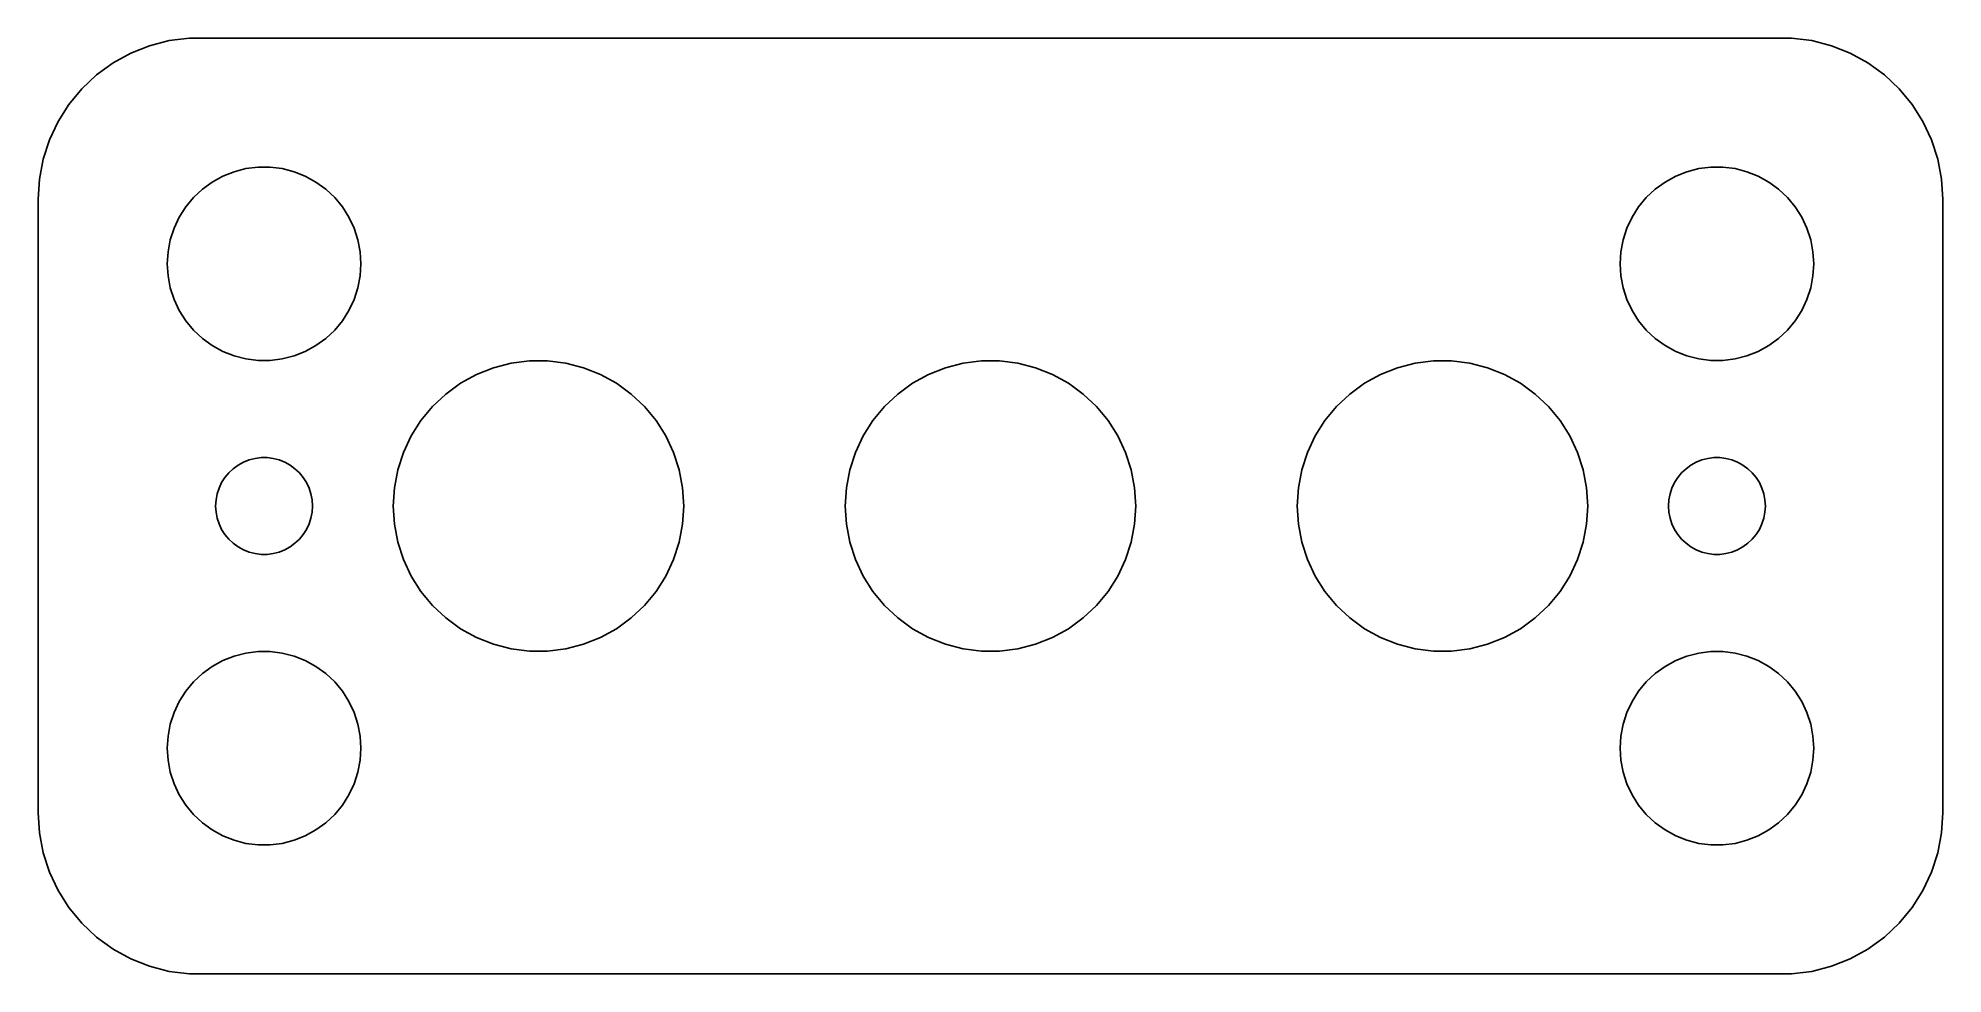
# Model space of a CAD drawing. Header units: metres. Extents: x -29.5 to 29.5, y -14.5 to 14.5.
import ezdxf

# ---------------------------------------------------------------- set-up
doc = ezdxf.new("R2010")
doc.units = ezdxf.units.M

msp = doc.modelspace()

# ---------------------------------------------------------------- linework, layer by layer
for p, q in [((-26.0451, 14.2553), (-26.6289, 14.0241)), ((-25.4369, 14.4114), (-26.0451, 14.2553)), ((-24.8139, 14.4901), (-25.4369, 14.4114)), ((24.8139, 14.4901), (-24.8139, 14.4901)), ((25.4369, 14.4114), (24.8139, 14.4901)), ((26.0451, 14.2553), (25.4369, 14.4114)), ((26.6289, 14.0241), (26.0451, 14.2553)), ((-27.1791, 13.7216), (-27.6871, 13.3526)), ((-26.6289, 14.0241), (-27.1791, 13.7216)), ((27.1791, 13.7216), (26.6289, 14.0241)), ((27.6871, 13.3526), (27.1791, 13.7216)), ((-27.6871, 13.3526), (-28.1448, 12.9227)), ((28.1448, 12.9227), (27.6871, 13.3526)), ((-28.5451, 12.4389), (-28.8815, 11.9088)), ((-28.1448, 12.9227), (-28.5451, 12.4389)), ((28.5451, 12.4389), (28.1448, 12.9227)), ((28.8815, 11.9088), (28.5451, 12.4389)), ((-28.8815, 11.9088), (-29.1489, 11.3406)), ((29.1489, 11.3406), (28.8815, 11.9088)), ((-29.1489, 11.3406), (-29.3429, 10.7434)), ((29.3429, 10.7434), (29.1489, 11.3406)), ((-29.3429, 10.7434), (-29.4606, 10.1267)), ((29.4606, 10.1267), (29.3429, 10.7434)), ((-29.4606, 10.1267), (-29.5, 9.5)), ((-24.4123, 9.81154), (-24.1075, 10.033)), ((-24.1075, 10.033), (-23.7773, 10.2145)), ((-23.7773, 10.2145), (-23.427, 10.3532)), ((-23.427, 10.3532), (-23.0621, 10.4469)), ((-23.0621, 10.4469), (-22.6884, 10.4941)), ((-22.6884, 10.4941), (-22.3116, 10.4941)), ((-22.3116, 10.4941), (-21.9379, 10.4469)), ((-21.9379, 10.4469), (-21.5729, 10.3532)), ((-21.5729, 10.3532), (-21.2227, 10.2145)), ((-21.2227, 10.2145), (-20.8925, 10.033)), ((-20.8925, 10.033), (-20.5877, 9.81154)), ((20.5877, 9.81154), (20.8925, 10.033)), ((20.8925, 10.033), (21.2227, 10.2145)), ((21.2227, 10.2145), (21.5729, 10.3532)), ((21.5729, 10.3532), (21.9379, 10.4469)), ((21.9379, 10.4469), (22.3116, 10.4941)), ((22.3116, 10.4941), (22.6884, 10.4941)), ((22.6884, 10.4941), (23.0621, 10.4469)), ((23.0621, 10.4469), (23.427, 10.3532)), ((23.427, 10.3532), (23.7773, 10.2145)), ((23.7773, 10.2145), (24.1075, 10.033)), ((24.1075, 10.033), (24.4123, 9.81154)), ((29.5, 9.5), (29.4606, 10.1267)), ((-29.5, 9.5), (-29.5, -9.5)), ((-24.927, 9.26335), (-24.6869, 9.55363)), ((-24.6869, 9.55363), (-24.4123, 9.81154)), ((-20.5877, 9.81154), (-20.3131, 9.55363)), ((-20.3131, 9.55363), (-20.0729, 9.26335)), ((20.0729, 9.26335), (20.3131, 9.55363)), ((20.3131, 9.55363), (20.5877, 9.81154)), ((24.4123, 9.81154), (24.6869, 9.55363)), ((24.6869, 9.55363), (24.927, 9.26335)), ((29.5, -9.5), (29.5, 9.5)), ((-25.2893, 8.60437), (-25.1289, 8.94525)), ((-25.1289, 8.94525), (-24.927, 9.26335)), ((-20.0729, 9.26335), (-19.8711, 8.94525)), ((-19.8711, 8.94525), (-19.7107, 8.60437)), ((19.7107, 8.60437), (19.8711, 8.94525)), ((19.8711, 8.94525), (20.0729, 9.26335)), ((24.927, 9.26335), (25.1289, 8.94525)), ((25.1289, 8.94525), (25.2893, 8.60437)), ((-25.4057, 8.24606), (-25.2893, 8.60437)), ((-19.7107, 8.60437), (-19.5942, 8.24606)), ((19.5942, 8.24606), (19.7107, 8.60437)), ((25.2893, 8.60437), (25.4057, 8.24606)), ((-25.5, 7.5), (-25.4763, 7.87599)), ((-25.4763, 7.87599), (-25.4057, 8.24606)), ((-19.5942, 8.24606), (-19.5237, 7.87599)), ((-19.5237, 7.87599), (-19.5, 7.5)), ((19.5, 7.5), (19.5237, 7.87599)), ((19.5237, 7.87599), (19.5942, 8.24606)), ((25.4057, 8.24606), (25.4763, 7.87599)), ((25.4763, 7.87599), (25.5, 7.5)), ((-25.4763, 7.12399), (-25.5, 7.5)), ((-25.4057, 6.75392), (-25.4763, 7.12399)), ((-19.5237, 7.12399), (-19.5942, 6.75392)), ((-19.5, 7.5), (-19.5237, 7.12399)), ((19.5237, 7.12399), (19.5, 7.5)), ((19.5942, 6.75392), (19.5237, 7.12399)), ((25.4763, 7.12399), (25.4057, 6.75392)), ((25.5, 7.5), (25.4763, 7.12399)), ((-25.2893, 6.39561), (-25.4057, 6.75392)), ((-19.5942, 6.75392), (-19.7107, 6.39561)), ((19.7107, 6.39561), (19.5942, 6.75392)), ((25.4057, 6.75392), (25.2893, 6.39561)), ((-25.1289, 6.05473), (-25.2893, 6.39561)), ((-24.927, 5.73663), (-25.1289, 6.05473)), ((-19.8711, 6.05473), (-20.0729, 5.73663)), ((-19.7107, 6.39561), (-19.8711, 6.05473)), ((19.8711, 6.05473), (19.7107, 6.39561)), ((20.0729, 5.73663), (19.8711, 6.05473)), ((25.1289, 6.05473), (24.927, 5.73663)), ((25.2893, 6.39561), (25.1289, 6.05473)), ((-24.6869, 5.44635), (-24.927, 5.73663)), ((-24.4123, 5.18845), (-24.6869, 5.44635)), ((-20.3131, 5.44635), (-20.5877, 5.18845)), ((-20.0729, 5.73663), (-20.3131, 5.44635)), ((20.3131, 5.44635), (20.0729, 5.73663)), ((20.5877, 5.18845), (20.3131, 5.44635)), ((24.6869, 5.44635), (24.4123, 5.18845)), ((24.927, 5.73663), (24.6869, 5.44635)), ((-24.1075, 4.96701), (-24.4123, 5.18845)), ((-23.7773, 4.78551), (-24.1075, 4.96701)), ((-23.427, 4.64682), (-23.7773, 4.78551)), ((-21.2227, 4.78551), (-21.5729, 4.64682)), ((-20.8925, 4.96701), (-21.2227, 4.78551)), ((-20.5877, 5.18845), (-20.8925, 4.96701)), ((20.8925, 4.96701), (20.5877, 5.18845)), ((21.2227, 4.78551), (20.8925, 4.96701)), ((21.5729, 4.64682), (21.2227, 4.78551)), ((23.7773, 4.78551), (23.427, 4.64682)), ((24.1075, 4.96701), (23.7773, 4.78551)), ((24.4123, 5.18845), (24.1075, 4.96701)), ((-23.0621, 4.55313), (-23.427, 4.64682)), ((-22.6884, 4.50591), (-23.0621, 4.55313)), ((-22.3116, 4.50591), (-22.6884, 4.50591)), ((-21.9379, 4.55313), (-22.3116, 4.50591)), ((-21.5729, 4.64682), (-21.9379, 4.55313)), ((-15.916, 4.07172), (-15.3906, 4.27974)), ((-15.3906, 4.27974), (-14.8432, 4.42029)), ((-14.8432, 4.42029), (-14.2825, 4.49112)), ((-14.2825, 4.49112), (-13.7174, 4.49112)), ((-13.7174, 4.49112), (-13.1568, 4.42029)), ((-13.1568, 4.42029), (-12.6094, 4.27974)), ((-12.6094, 4.27974), (-12.084, 4.07172)), ((-1.916, 4.07172), (-1.39056, 4.27974)), ((-1.39056, 4.27974), (-0.843201, 4.42029)), ((-0.843201, 4.42029), (-0.282547, 4.49112)), ((-0.282547, 4.49112), (0.282547, 4.49112)), ((0.282547, 4.49112), (0.843201, 4.42029)), ((0.843201, 4.42029), (1.39056, 4.27974)), ((1.39056, 4.27974), (1.916, 4.07172)), ((12.084, 4.07172), (12.6094, 4.27974)), ((12.6094, 4.27974), (13.1568, 4.42029)), ((13.1568, 4.42029), (13.7174, 4.49112)), ((13.7174, 4.49112), (14.2825, 4.49112)), ((14.2825, 4.49112), (14.8432, 4.42029)), ((14.8432, 4.42029), (15.3906, 4.27974)), ((15.3906, 4.27974), (15.916, 4.07172)), ((21.9379, 4.55313), (21.5729, 4.64682)), ((22.3116, 4.50591), (21.9379, 4.55313)), ((22.6884, 4.50591), (22.3116, 4.50591)), ((23.0621, 4.55313), (22.6884, 4.50591)), ((23.427, 4.64682), (23.0621, 4.55313)), ((-16.8684, 3.4673), (-16.4112, 3.79947)), ((-16.4112, 3.79947), (-15.916, 4.07172)), ((-12.084, 4.07172), (-11.5888, 3.79947)), ((-11.5888, 3.79947), (-11.1316, 3.4673)), ((-2.86839, 3.4673), (-2.41121, 3.79947)), ((-2.41121, 3.79947), (-1.916, 4.07172)), ((1.916, 4.07172), (2.41121, 3.79947)), ((2.41121, 3.79947), (2.86839, 3.4673)), ((11.1316, 3.4673), (11.5888, 3.79947)), ((11.5888, 3.79947), (12.084, 4.07172)), ((15.916, 4.07172), (16.4112, 3.79947)), ((16.4112, 3.79947), (16.8684, 3.4673)), ((-17.6406, 2.64502), (-17.2803, 3.08046)), ((-17.2803, 3.08046), (-16.8684, 3.4673)), ((-11.1316, 3.4673), (-10.7196, 3.08046)), ((-10.7196, 3.08046), (-10.3594, 2.64502)), ((-3.64056, 2.64502), (-3.28035, 3.08046)), ((-3.28035, 3.08046), (-2.86839, 3.4673)), ((2.86839, 3.4673), (3.28035, 3.08046)), ((3.28035, 3.08046), (3.64056, 2.64502)), ((10.3594, 2.64502), (10.7196, 3.08046)), ((10.7196, 3.08046), (11.1316, 3.4673)), ((16.8684, 3.4673), (17.2803, 3.08046)), ((17.2803, 3.08046), (17.6406, 2.64502)), ((-17.9434, 2.16788), (-17.6406, 2.64502)), ((-10.3594, 2.64502), (-10.0566, 2.16788)), ((-3.94337, 2.16788), (-3.64056, 2.64502)), ((3.64056, 2.64502), (3.94337, 2.16788)), ((10.0566, 2.16788), (10.3594, 2.64502)), ((17.6406, 2.64502), (17.9434, 2.16788)), ((-18.184, 1.65656), (-17.9434, 2.16788)), ((-10.0566, 2.16788), (-9.81599, 1.65656)), ((-4.18399, 1.65656), (-3.94337, 2.16788)), ((3.94337, 2.16788), (4.18399, 1.65656)), ((9.81599, 1.65656), (10.0566, 2.16788)), ((17.9434, 2.16788), (18.184, 1.65656)), ((-23.4561, 1.15576), (-23.3037, 1.26648)), ((-23.3037, 1.26648), (-23.1387, 1.35724)), ((-23.1387, 1.35724), (-22.9635, 1.42657)), ((-22.9635, 1.42657), (-22.7811, 1.47342)), ((-22.7811, 1.47342), (-22.5942, 1.49704)), ((-22.5942, 1.49704), (-22.4058, 1.49704)), ((-22.4058, 1.49704), (-22.2189, 1.47342)), ((-22.2189, 1.47342), (-22.0365, 1.42657)), ((-22.0365, 1.42657), (-21.8613, 1.35724)), ((-21.8613, 1.35724), (-21.6963, 1.26648)), ((-21.6963, 1.26648), (-21.5439, 1.15576)), ((-18.3586, 1.11909), (-18.184, 1.65656)), ((-9.81599, 1.65656), (-9.64137, 1.11909)), ((-4.35861, 1.11909), (-4.18399, 1.65656)), ((4.18399, 1.65656), (4.35861, 1.11909)), ((9.64137, 1.11909), (9.81599, 1.65656)), ((18.184, 1.65656), (18.3586, 1.11909)), ((21.5439, 1.15576), (21.6963, 1.26648)), ((21.6963, 1.26648), (21.8613, 1.35724)), ((21.8613, 1.35724), (22.0365, 1.42657)), ((22.0365, 1.42657), (22.2189, 1.47342)), ((22.2189, 1.47342), (22.4058, 1.49704)), ((22.4058, 1.49704), (22.5942, 1.49704)), ((22.5942, 1.49704), (22.7811, 1.47342)), ((22.7811, 1.47342), (22.9635, 1.42657)), ((22.9635, 1.42657), (23.1387, 1.35724)), ((23.1387, 1.35724), (23.3037, 1.26648)), ((23.3037, 1.26648), (23.4561, 1.15576)), ((-23.8947, 0.552185), (-23.8145, 0.722626)), ((-23.8145, 0.722626), (-23.7135, 0.881668)), ((-23.7135, 0.881668), (-23.5934, 1.02681)), ((-23.5934, 1.02681), (-23.4561, 1.15576)), ((-21.5439, 1.15576), (-21.4065, 1.02681)), ((-21.4065, 1.02681), (-21.2865, 0.881668)), ((-21.2865, 0.881668), (-21.1855, 0.722626)), ((-21.1855, 0.722626), (-21.1053, 0.552185)), ((-18.4645, 0.563995), (-18.3586, 1.11909)), ((-9.64137, 1.11909), (-9.53548, 0.563995)), ((-4.46451, 0.563995), (-4.35861, 1.11909)), ((4.35861, 1.11909), (4.46451, 0.563995)), ((9.53548, 0.563995), (9.64137, 1.11909)), ((18.3586, 1.11909), (18.4645, 0.563995)), ((21.1053, 0.552185), (21.1855, 0.722626)), ((21.1855, 0.722626), (21.2865, 0.881668)), ((21.2865, 0.881668), (21.4065, 1.02681)), ((21.4065, 1.02681), (21.5439, 1.15576)), ((23.4561, 1.15576), (23.5934, 1.02681)), ((23.5934, 1.02681), (23.7135, 0.881668)), ((23.7135, 0.881668), (23.8145, 0.722626)), ((23.8145, 0.722626), (23.8947, 0.552185)), ((-24, 0), (-23.9882, 0.187988)), ((-23.9882, -0.187988), (-24, 0)), ((-23.9882, 0.187988), (-23.9529, 0.373032)), ((-23.9529, 0.373032), (-23.8947, 0.552185)), ((-21.1053, 0.552185), (-21.0471, 0.373032)), ((-21.0471, 0.373032), (-21.0118, 0.187988)), ((-21.0118, 0.187988), (-21, 0)), ((-21, 0), (-21.0118, -0.187988)), ((-18.5, 0), (-18.4645, 0.563995)), ((-18.4645, -0.563995), (-18.5, 0)), ((-9.53548, 0.563995), (-9.5, 0)), ((-9.5, 0), (-9.53548, -0.563995)), ((-4.5, 0), (-4.46451, 0.563995)), ((-4.46451, -0.563995), (-4.5, 0)), ((4.46451, 0.563995), (4.5, 0)), ((4.5, 0), (4.46451, -0.563995)), ((9.5, 0), (9.53548, 0.563995)), ((9.53548, -0.563995), (9.5, 0)), ((18.4645, 0.563995), (18.5, 0)), ((18.5, 0), (18.4645, -0.563995)), ((21, 0), (21.0118, 0.187988)), ((21.0118, -0.187988), (21, 0)), ((21.0118, 0.187988), (21.0471, 0.373032)), ((21.0471, 0.373032), (21.1053, 0.552185)), ((23.8947, 0.552185), (23.9529, 0.373032)), ((23.9529, 0.373032), (23.9882, 0.187988)), ((23.9882, 0.187988), (24, 0)), ((24, 0), (23.9882, -0.187988)), ((-23.9529, -0.373032), (-23.9882, -0.187988)), ((-23.8947, -0.552185), (-23.9529, -0.373032)), ((-23.8145, -0.722626), (-23.8947, -0.552185)), ((-21.1053, -0.552185), (-21.1855, -0.722626)), ((-21.0471, -0.373032), (-21.1053, -0.552185)), ((-21.0118, -0.187988), (-21.0471, -0.373032)), ((-18.3586, -1.11909), (-18.4645, -0.563995)), ((-9.53548, -0.563995), (-9.64137, -1.11909)), ((-4.35861, -1.11909), (-4.46451, -0.563995)), ((4.46451, -0.563995), (4.35861, -1.11909)), ((9.64137, -1.11909), (9.53548, -0.563995)), ((18.4645, -0.563995), (18.3586, -1.11909)), ((21.0471, -0.373032), (21.0118, -0.187988)), ((21.1053, -0.552185), (21.0471, -0.373032)), ((21.1855, -0.722626), (21.1053, -0.552185)), ((23.8947, -0.552185), (23.8145, -0.722626)), ((23.9529, -0.373032), (23.8947, -0.552185)), ((23.9882, -0.187988), (23.9529, -0.373032)), ((-23.7135, -0.881668), (-23.8145, -0.722626)), ((-23.5934, -1.02681), (-23.7135, -0.881668)), ((-23.4561, -1.15576), (-23.5934, -1.02681)), ((-23.3037, -1.26648), (-23.4561, -1.15576)), ((-21.5439, -1.15576), (-21.6963, -1.26648)), ((-21.4065, -1.02681), (-21.5439, -1.15576)), ((-21.2865, -0.881668), (-21.4065, -1.02681)), ((-21.1855, -0.722626), (-21.2865, -0.881668)), ((-18.184, -1.65656), (-18.3586, -1.11909)), ((-9.64137, -1.11909), (-9.81599, -1.65656)), ((-4.18399, -1.65656), (-4.35861, -1.11909)), ((4.35861, -1.11909), (4.18399, -1.65656)), ((9.81599, -1.65656), (9.64137, -1.11909)), ((18.3586, -1.11909), (18.184, -1.65656)), ((21.2865, -0.881668), (21.1855, -0.722626)), ((21.4065, -1.02681), (21.2865, -0.881668)), ((21.5439, -1.15576), (21.4065, -1.02681)), ((21.6963, -1.26648), (21.5439, -1.15576)), ((23.4561, -1.15576), (23.3037, -1.26648)), ((23.5934, -1.02681), (23.4561, -1.15576)), ((23.7135, -0.881668), (23.5934, -1.02681)), ((23.8145, -0.722626), (23.7135, -0.881668)), ((-23.1387, -1.35724), (-23.3037, -1.26648)), ((-22.9635, -1.42657), (-23.1387, -1.35724)), ((-22.7811, -1.47342), (-22.9635, -1.42657)), ((-22.5942, -1.49704), (-22.7811, -1.47342)), ((-22.4058, -1.49704), (-22.5942, -1.49704)), ((-22.2189, -1.47342), (-22.4058, -1.49704)), ((-22.0365, -1.42657), (-22.2189, -1.47342)), ((-21.8613, -1.35724), (-22.0365, -1.42657)), ((-21.6963, -1.26648), (-21.8613, -1.35724)), ((-17.9434, -2.16788), (-18.184, -1.65656)), ((-9.81599, -1.65656), (-10.0566, -2.16788)), ((-3.94337, -2.16788), (-4.18399, -1.65656)), ((4.18399, -1.65656), (3.94337, -2.16788)), ((10.0566, -2.16788), (9.81599, -1.65656)), ((18.184, -1.65656), (17.9434, -2.16788)), ((21.8613, -1.35724), (21.6963, -1.26648)), ((22.0365, -1.42657), (21.8613, -1.35724)), ((22.2189, -1.47342), (22.0365, -1.42657)), ((22.4058, -1.49704), (22.2189, -1.47342)), ((22.5942, -1.49704), (22.4058, -1.49704)), ((22.7811, -1.47342), (22.5942, -1.49704)), ((22.9635, -1.42657), (22.7811, -1.47342)), ((23.1387, -1.35724), (22.9635, -1.42657)), ((23.3037, -1.26648), (23.1387, -1.35724)), ((-17.6406, -2.64502), (-17.9434, -2.16788)), ((-10.0566, -2.16788), (-10.3594, -2.64502)), ((-3.64056, -2.64502), (-3.94337, -2.16788)), ((3.94337, -2.16788), (3.64056, -2.64502)), ((10.3594, -2.64502), (10.0566, -2.16788)), ((17.9434, -2.16788), (17.6406, -2.64502)), ((-17.2803, -3.08046), (-17.6406, -2.64502)), ((-10.3594, -2.64502), (-10.7196, -3.08046)), ((-3.28035, -3.08046), (-3.64056, -2.64502)), ((3.64056, -2.64502), (3.28035, -3.08046)), ((10.7196, -3.08046), (10.3594, -2.64502)), ((17.6406, -2.64502), (17.2803, -3.08046)), ((-16.8684, -3.4673), (-17.2803, -3.08046)), ((-16.4112, -3.79947), (-16.8684, -3.4673)), ((-11.1316, -3.4673), (-11.5888, -3.79947)), ((-10.7196, -3.08046), (-11.1316, -3.4673)), ((-2.86839, -3.4673), (-3.28035, -3.08046)), ((-2.41121, -3.79947), (-2.86839, -3.4673)), ((2.86839, -3.4673), (2.41121, -3.79947)), ((3.28035, -3.08046), (2.86839, -3.4673)), ((11.1316, -3.4673), (10.7196, -3.08046)), ((11.5888, -3.79947), (11.1316, -3.4673)), ((16.8684, -3.4673), (16.4112, -3.79947)), ((17.2803, -3.08046), (16.8684, -3.4673)), ((-15.916, -4.07172), (-16.4112, -3.79947)), ((-15.3906, -4.27974), (-15.916, -4.07172)), ((-12.084, -4.07172), (-12.6094, -4.27974)), ((-11.5888, -3.79947), (-12.084, -4.07172)), ((-1.916, -4.07172), (-2.41121, -3.79947)), ((-1.39056, -4.27974), (-1.916, -4.07172)), ((1.916, -4.07172), (1.39056, -4.27974)), ((2.41121, -3.79947), (1.916, -4.07172)), ((12.084, -4.07172), (11.5888, -3.79947)), ((12.6094, -4.27974), (12.084, -4.07172)), ((15.916, -4.07172), (15.3906, -4.27974)), ((16.4112, -3.79947), (15.916, -4.07172)), ((-23.7773, -4.78551), (-23.427, -4.64682)), ((-23.427, -4.64682), (-23.0621, -4.55313)), ((-23.0621, -4.55313), (-22.6884, -4.50591)), ((-22.6884, -4.50591), (-22.3116, -4.50591)), ((-22.3116, -4.50591), (-21.9379, -4.55313)), ((-21.9379, -4.55313), (-21.5729, -4.64682)), ((-21.5729, -4.64682), (-21.2227, -4.78551)), ((-14.8432, -4.42029), (-15.3906, -4.27974)), ((-14.2825, -4.49112), (-14.8432, -4.42029)), ((-13.7174, -4.49112), (-14.2825, -4.49112)), ((-13.1568, -4.42029), (-13.7174, -4.49112)), ((-12.6094, -4.27974), (-13.1568, -4.42029)), ((-0.843201, -4.42029), (-1.39056, -4.27974)), ((-0.282547, -4.49112), (-0.843201, -4.42029)), ((0.282547, -4.49112), (-0.282547, -4.49112)), ((0.843201, -4.42029), (0.282547, -4.49112)), ((1.39056, -4.27974), (0.843201, -4.42029)), ((13.1568, -4.42029), (12.6094, -4.27974)), ((13.7174, -4.49112), (13.1568, -4.42029)), ((14.2825, -4.49112), (13.7174, -4.49112)), ((14.8432, -4.42029), (14.2825, -4.49112)), ((15.3906, -4.27974), (14.8432, -4.42029)), ((21.2227, -4.78551), (21.5729, -4.64682)), ((21.5729, -4.64682), (21.9379, -4.55313)), ((21.9379, -4.55313), (22.3116, -4.50591)), ((22.3116, -4.50591), (22.6884, -4.50591)), ((22.6884, -4.50591), (23.0621, -4.55313)), ((23.0621, -4.55313), (23.427, -4.64682)), ((23.427, -4.64682), (23.7773, -4.78551)), ((-24.6869, -5.44635), (-24.4123, -5.18845)), ((-24.4123, -5.18845), (-24.1075, -4.96701)), ((-24.1075, -4.96701), (-23.7773, -4.78551)), ((-21.2227, -4.78551), (-20.8925, -4.96701)), ((-20.8925, -4.96701), (-20.5877, -5.18845)), ((-20.5877, -5.18845), (-20.3131, -5.44635)), ((20.3131, -5.44635), (20.5877, -5.18845)), ((20.5877, -5.18845), (20.8925, -4.96701)), ((20.8925, -4.96701), (21.2227, -4.78551)), ((23.7773, -4.78551), (24.1075, -4.96701)), ((24.1075, -4.96701), (24.4123, -5.18845)), ((24.4123, -5.18845), (24.6869, -5.44635)), ((-25.1289, -6.05473), (-24.927, -5.73663)), ((-24.927, -5.73663), (-24.6869, -5.44635)), ((-20.3131, -5.44635), (-20.0729, -5.73663)), ((-20.0729, -5.73663), (-19.8711, -6.05473)), ((19.8711, -6.05473), (20.0729, -5.73663)), ((20.0729, -5.73663), (20.3131, -5.44635)), ((24.6869, -5.44635), (24.927, -5.73663)), ((24.927, -5.73663), (25.1289, -6.05473)), ((-25.4057, -6.75392), (-25.2893, -6.39561)), ((-25.2893, -6.39561), (-25.1289, -6.05473)), ((-19.8711, -6.05473), (-19.7107, -6.39561)), ((-19.7107, -6.39561), (-19.5942, -6.75392)), ((19.5942, -6.75392), (19.7107, -6.39561)), ((19.7107, -6.39561), (19.8711, -6.05473)), ((25.1289, -6.05473), (25.2893, -6.39561)), ((25.2893, -6.39561), (25.4057, -6.75392)), ((-25.4763, -7.12399), (-25.4057, -6.75392)), ((-19.5942, -6.75392), (-19.5237, -7.12399)), ((19.5237, -7.12399), (19.5942, -6.75392)), ((25.4057, -6.75392), (25.4763, -7.12399)), ((-25.5, -7.5), (-25.4763, -7.12399)), ((-25.4763, -7.87599), (-25.5, -7.5)), ((-19.5237, -7.12399), (-19.5, -7.5)), ((-19.5, -7.5), (-19.5237, -7.87599)), ((19.5, -7.5), (19.5237, -7.12399)), ((19.5237, -7.87599), (19.5, -7.5)), ((25.4763, -7.12399), (25.5, -7.5)), ((25.5, -7.5), (25.4763, -7.87599)), ((-25.4057, -8.24606), (-25.4763, -7.87599)), ((-25.2893, -8.60437), (-25.4057, -8.24606)), ((-19.5942, -8.24606), (-19.7107, -8.60437)), ((-19.5237, -7.87599), (-19.5942, -8.24606)), ((19.5942, -8.24606), (19.5237, -7.87599)), ((19.7107, -8.60437), (19.5942, -8.24606)), ((25.4057, -8.24606), (25.2893, -8.60437)), ((25.4763, -7.87599), (25.4057, -8.24606)), ((-25.1289, -8.94525), (-25.2893, -8.60437)), ((-19.7107, -8.60437), (-19.8711, -8.94525)), ((19.8711, -8.94525), (19.7107, -8.60437)), ((25.2893, -8.60437), (25.1289, -8.94525)), ((-24.927, -9.26335), (-25.1289, -8.94525)), ((-24.6869, -9.55363), (-24.927, -9.26335)), ((-20.0729, -9.26335), (-20.3131, -9.55363)), ((-19.8711, -8.94525), (-20.0729, -9.26335)), ((20.0729, -9.26335), (19.8711, -8.94525)), ((20.3131, -9.55363), (20.0729, -9.26335)), ((24.927, -9.26335), (24.6869, -9.55363)), ((25.1289, -8.94525), (24.927, -9.26335)), ((-29.5, -9.5), (-29.4606, -10.1267)), ((-24.4123, -9.81154), (-24.6869, -9.55363)), ((-24.1075, -10.033), (-24.4123, -9.81154)), ((-20.5877, -9.81154), (-20.8925, -10.033)), ((-20.3131, -9.55363), (-20.5877, -9.81154)), ((20.5877, -9.81154), (20.3131, -9.55363)), ((20.8925, -10.033), (20.5877, -9.81154)), ((24.4123, -9.81154), (24.1075, -10.033)), ((24.6869, -9.55363), (24.4123, -9.81154)), ((29.4606, -10.1267), (29.5, -9.5)), ((-29.4606, -10.1267), (-29.3429, -10.7434)), ((-23.7773, -10.2145), (-24.1075, -10.033)), ((-23.427, -10.3532), (-23.7773, -10.2145)), ((-23.0621, -10.4469), (-23.427, -10.3532)), ((-22.6884, -10.4941), (-23.0621, -10.4469)), ((-22.3116, -10.4941), (-22.6884, -10.4941)), ((-21.9379, -10.4469), (-22.3116, -10.4941)), ((-21.5729, -10.3532), (-21.9379, -10.4469)), ((-21.2227, -10.2145), (-21.5729, -10.3532)), ((-20.8925, -10.033), (-21.2227, -10.2145)), ((21.2227, -10.2145), (20.8925, -10.033)), ((21.5729, -10.3532), (21.2227, -10.2145)), ((21.9379, -10.4469), (21.5729, -10.3532)), ((22.3116, -10.4941), (21.9379, -10.4469)), ((22.6884, -10.4941), (22.3116, -10.4941)), ((23.0621, -10.4469), (22.6884, -10.4941)), ((23.427, -10.3532), (23.0621, -10.4469)), ((23.7773, -10.2145), (23.427, -10.3532)), ((24.1075, -10.033), (23.7773, -10.2145)), ((29.3429, -10.7434), (29.4606, -10.1267)), ((-29.3429, -10.7434), (-29.1489, -11.3406)), ((29.1489, -11.3406), (29.3429, -10.7434)), ((-29.1489, -11.3406), (-28.8815, -11.9088)), ((28.8815, -11.9088), (29.1489, -11.3406)), ((-28.8815, -11.9088), (-28.5451, -12.4389)), ((28.5451, -12.4389), (28.8815, -11.9088)), ((-28.5451, -12.4389), (-28.1448, -12.9227)), ((-28.1448, -12.9227), (-27.6871, -13.3526)), ((27.6871, -13.3526), (28.1448, -12.9227)), ((28.1448, -12.9227), (28.5451, -12.4389)), ((-27.6871, -13.3526), (-27.1791, -13.7216)), ((27.1791, -13.7216), (27.6871, -13.3526)), ((-27.1791, -13.7216), (-26.6289, -14.0241)), ((-26.6289, -14.0241), (-26.0451, -14.2553)), ((26.0451, -14.2553), (26.6289, -14.0241)), ((26.6289, -14.0241), (27.1791, -13.7216)), ((-26.0451, -14.2553), (-25.4369, -14.4114)), ((-25.4369, -14.4114), (-24.8139, -14.4901)), ((-24.8139, -14.4901), (24.8139, -14.4901)), ((24.8139, -14.4901), (25.4369, -14.4114)), ((25.4369, -14.4114), (26.0451, -14.2553))]:
    msp.add_line(p, q)

doc.saveas('drawing.dxf')
